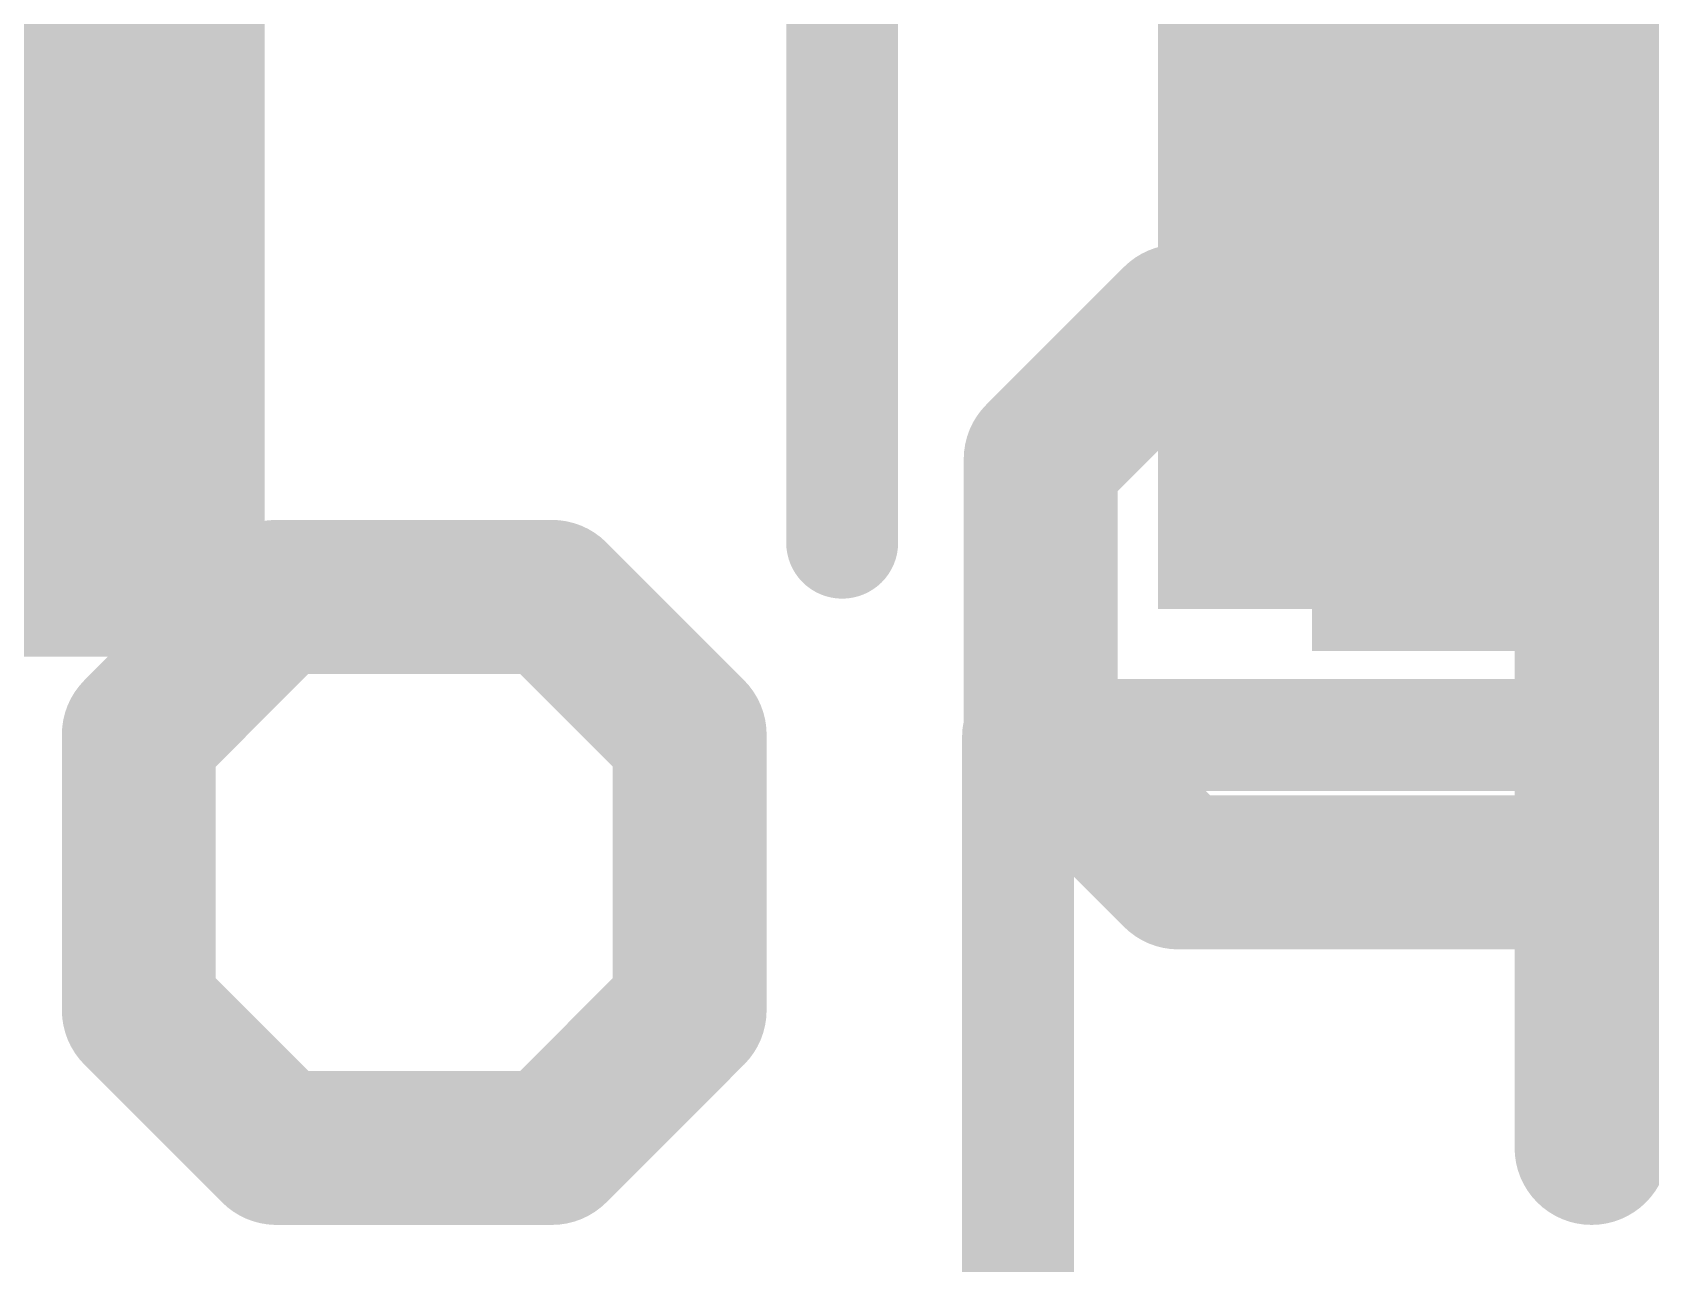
# Model space of a CAD drawing. Extents: x -128 to 56, y -3 to 18.
# Drawn here: x 29.224 to 32.162, y 8.312 to 10.546 of the extents above; entities that cross this region are included whole.
import ezdxf

# ---------------------------------------------------------------- set-up
doc = ezdxf.new("R2010")
doc.units = 0
for name, color, linetype in [('1', 12, 'CONTINUOUS'), ('21', 53, 'CONTINUOUS'), ('22', 53, 'CONTINUOUS'), ('29', 253, 'CONTINUOUS'), ('31', 253, 'CONTINUOUS'), ('51', 53, 'CONTINUOUS')]:
    doc.layers.add(name, color=color, linetype=linetype)

# ---------------------------------------------------------------- blocks, each defined once
blk = doc.blocks.new('RECT')
blk.add_solid([(-0.5, -0.5), (0.5, -0.5), (-0.5, 0.5), (0.5, 0.5)])

msp = doc.modelspace()

# ---------------------------------------------------------------- linework, layer by layer
at = {"layer": '21', "const_width": 0.2032}
for points in [[(30.694, 11.62), (30.694, 9.62)], [(31.0134, 5.969), (31.0134, 9.271)], [(31.0134, 9.271), (37.5666, 9.271)]]:
    msp.add_lwpolyline(points, dxfattribs=at)
at = {"layer": '21', "const_width": 0.1016}
for points in [[(30.6432, 9.62, 1), (30.7448, 9.62)], [(31.0642, 9.271, 1), (30.9626, 9.271)], [(31.0134, 9.3218, 1), (31.0134, 9.2202)]]:
    msp.add_lwpolyline(points, format="xyb", dxfattribs=at)
at = {"layer": '22', "const_width": 0.2794}
for points in [[(31.3044, 10.0216), (31.0544, 9.7716)], [(32.0543, 10.0216), (31.3044, 10.0216)], [(32.0543, 8.5217), (32.0543, 10.0216)], [(31.0544, 9.7716), (31.0544, 9.2716)], [(29.4172, 9.2716), (29.6672, 9.5216)], [(29.6672, 9.5216), (30.1672, 9.5216)], [(30.1672, 9.5216), (30.4171, 9.2716)], [(29.4172, 8.7717), (29.4172, 9.2716)], [(30.4171, 9.2716), (30.4171, 8.7717)], [(31.0544, 9.2716), (31.3044, 9.0217)], [(31.3044, 9.0217), (32.0543, 9.0217)], [(29.6672, 8.5217), (29.4172, 8.7717)], [(30.4171, 8.7717), (30.1672, 8.5217)], [(30.1672, 8.5217), (29.6672, 8.5217)]]:
    msp.add_lwpolyline(points, dxfattribs=at)
at = {"layer": '22', "const_width": 0.1397}
for points in [[(31.3044, 10.0914, 1), (31.3044, 9.9517)], [(31.3538, 9.9722, 1), (31.255, 10.071)], [(32.1242, 10.0216, 1), (31.9845, 10.0216)], [(32.0543, 9.9517, 1), (32.0543, 10.0914)], [(31.1242, 9.7716, 1), (30.9845, 9.7716)], [(31.005, 9.821, 1), (31.1038, 9.7222)], [(29.6672, 9.5915, 1), (29.6672, 9.4518)], [(29.7166, 9.4722, 1), (29.6178, 9.571)], [(30.2166, 9.571, 1), (30.1178, 9.4722)], [(30.1672, 9.4518, 1), (30.1672, 9.5915)], [(29.4871, 9.2716, 1), (29.3474, 9.2716)], [(30.487, 9.2716, 1), (30.3473, 9.2716)], [(31.1038, 9.321, 1), (31.005, 9.2222)], [(29.3678, 9.321, 1), (29.4666, 9.2222)], [(30.3678, 9.2222, 1), (30.4665, 9.321)], [(30.9845, 9.2716, 1), (31.1242, 9.2716)], [(31.3044, 9.0915, 1), (31.3044, 8.9518)], [(31.255, 8.9723, 1), (31.3538, 9.0711)], [(32.0543, 8.9518, 1), (32.0543, 9.0915)], [(29.4666, 8.8211, 1), (29.3678, 8.7223)], [(30.4665, 8.7223, 1), (30.3678, 8.8211)], [(29.3474, 8.7717, 1), (29.4871, 8.7717)], [(30.3473, 8.7717, 1), (30.487, 8.7717)], [(29.6672, 8.5916, 1), (29.6672, 8.4519)], [(29.6178, 8.4723, 1), (29.7166, 8.5711)], [(30.1178, 8.5711, 1), (30.2166, 8.4723)], [(30.1672, 8.4519, 1), (30.1672, 8.5916)], [(31.9845, 8.5217, 1), (32.1242, 8.5217)]]:
    msp.add_lwpolyline(points, format="xyb", dxfattribs=at)

# ---------------------------------------------------------------- block references
at = {"layer": '1'}
for p, xscale, yscale, rotation in [((28.194, 10.79), 2.55, 2.7, 270), ((31.9786, 10.7188), 1.2192, 2.2352, 180)]:
    msp.add_blockref('RECT', p, dxfattribs=dict(at, xscale=xscale, yscale=yscale, rotation=rotation))
at = {"layer": '29'}
for p, xscale, yscale, rotation in [((28.194, 10.79), 2.7532, 2.9032, 270), ((31.9786, 10.7188), 1.4224, 2.4384, 180)]:
    msp.add_blockref('RECT', p, dxfattribs=dict(at, xscale=xscale, yscale=yscale, rotation=rotation))
at = {"layer": '31'}
for p, xscale, yscale, rotation in [((28.194, 10.79), 2.55, 2.7, 270), ((31.9786, 10.7188), 1.2192, 2.2352, 180)]:
    msp.add_blockref('RECT', p, dxfattribs=dict(at, xscale=xscale, yscale=yscale, rotation=rotation))
at = {"layer": '51', "xscale": 0.8636, "yscale": 1.8542, "rotation": 180}
msp.add_blockref('RECT', (31.9786, 10.3505), dxfattribs=at)
msp.add_blockref('RECT', (31.9786, 10.3505), dxfattribs=at)

doc.saveas('drawing.dxf')
